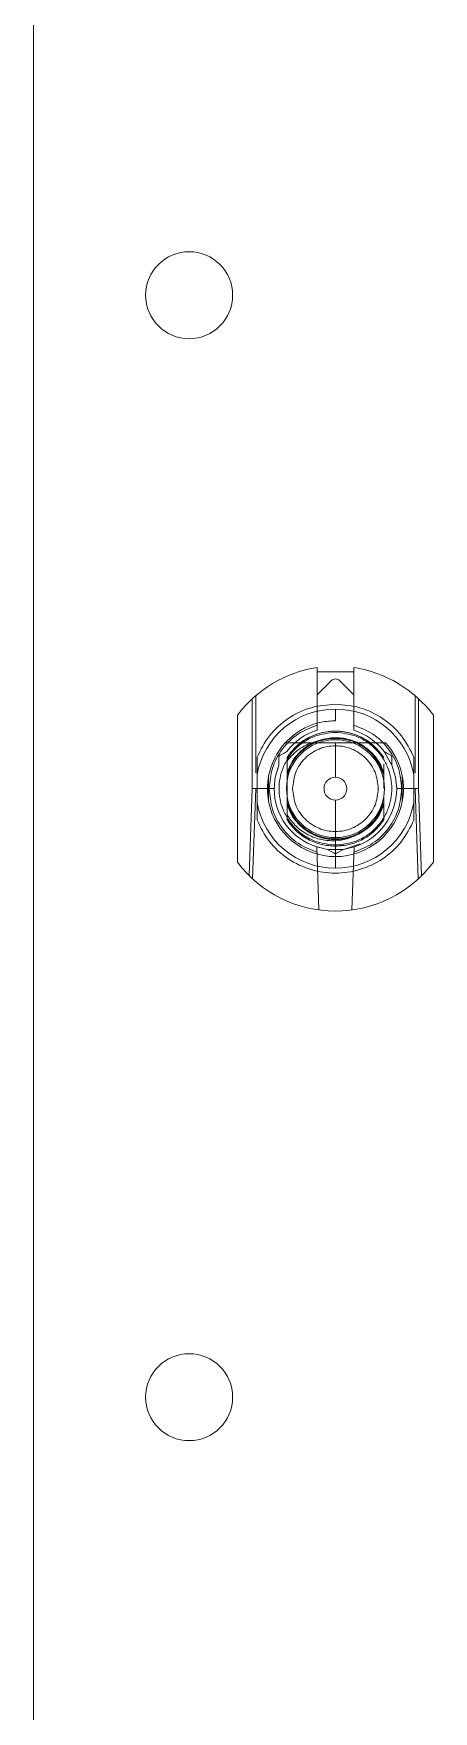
# Model space of a CAD drawing. Header units: millimetres. Extents: x -84 to 500, y -79 to 331.
# Drawn here: x 0 to 16.3, y 68.5 to 137 of the extents above; entities that cross this region are included whole.
import ezdxf
from ezdxf.lldxf.tags import DXFTag

# ---------------------------------------------------------------- set-up
doc = ezdxf.new("R2010")
doc.units = ezdxf.units.MM
tags = doc.linetypes.add('HIDDEN', pattern=[1.905, 1.27, -0.635]).pattern_tags.tags
tags[6:7] = [DXFTag(74, 4), DXFTag(75, 0), DXFTag(340, '0'), DXFTag(46, 1.0), DXFTag(50, 0.0), DXFTag(44, 0.0), DXFTag(45, 0.0)]
tags[4:5] = [DXFTag(74, 4), DXFTag(75, 0), DXFTag(340, '0'), DXFTag(46, 1.0), DXFTag(50, 0.0), DXFTag(44, 0.0), DXFTag(45, 0.0)]

msp = doc.modelspace()

# ---------------------------------------------------------------- linework, layer by layer
at = {"color": 7, "linetype": 'Continuous', "lineweight": 15}
for p, q in [((0, 276.35), (0, 0)), ((11.57, 111.143), (11.57, 110.975)), ((13.07, 111.143), (13.07, 110.975)), ((13.07, 110.975), (11.57, 110.975)), ((8.32, 109.2), (8.32, 103.2)), ((12.32, 109.45), (12.32, 108.975)), ((16.32, 103.2), (16.32, 109.2)), ((12.32, 106.665), (12.32, 108.075)), ((12.32, 103.425), (12.32, 105.735)), ((12.32, 103.425), (12.32, 102.95))]:
    msp.add_line(p, q, dxfattribs=at)
at = {"color": 7, "linetype": 'HIDDEN', "lineweight": 0}
for p, q in [((11.57, 108.794), (11.57, 110.975)), ((11.57, 110.035), (12.143, 110.608)), ((12.497, 110.608), (13.07, 110.035)), ((13.07, 110.975), (13.07, 108.794)), ((8.926, 106.2), (8.926, 109.871)), ((9.07, 110), (9.07, 106.85)), ((15.57, 106.85), (15.57, 110)), ((15.714, 109.871), (15.714, 106.2)), ((10.536, 107.702), (10.345, 107.474)), ((10.494, 107.652), (10.345, 107.474)), ((13.718, 108.089), (14.295, 107.474)), ((14.295, 107.474), (14.097, 107.71)), ((14.306, 107.719), (14.578, 107.562)), ((14.628, 107.16), (14.306, 107.719)), ((10.012, 107.16), (9.954, 106.958)), ((10.012, 107.16), (10.012, 107.475)), ((10.345, 107.474), (10.345, 106.515)), ((10.345, 106.851), (10.345, 107.201)), ((10.507, 107.166), (10.345, 106.851)), ((10.345, 106.766), (10.495, 107.083)), ((10.493, 107.079), (10.345, 106.766)), ((10.345, 107.053), (10.345, 106.851)), ((14.001, 107.423), (14.295, 106.851)), ((14.001, 107.423), (14.295, 106.851)), ((14.135, 107.105), (14.295, 106.766)), ((14.295, 106.766), (14.135, 107.105)), ((14.295, 106.851), (14.171, 107.092)), ((14.295, 107.201), (14.295, 106.851)), ((10.345, 106.515), (10.345, 105.885)), ((14.295, 106.515), (14.295, 106.766)), ((14.295, 106.282), (14.295, 106.515)), ((14.295, 106.2), (14.295, 106.468)), ((8.802, 102.647), (8.926, 106.2)), ((9.07, 106.2), (8.926, 106.2)), ((9.07, 106.2), (8.941, 102.514)), ((9.07, 106.2), (9.62, 106.2)), ((9.82, 106.2), (9.62, 106.2)), ((10.345, 105.885), (10.345, 105.127)), ((10.607, 105.077), (10.345, 105.634)), ((10.345, 105.634), (10.607, 105.077)), ((10.607, 105.077), (10.345, 105.634)), ((10.345, 105.634), (10.607, 105.077)), ((10.345, 105.549), (10.345, 104.926)), ((10.345, 105.127), (10.345, 105.549)), ((10.345, 105.549), (10.552, 105.146)), ((14.295, 105.634), (13.934, 104.929)), ((14.295, 105.549), (14.031, 105.035)), ((14.031, 105.035), (14.295, 105.549)), ((14.295, 105.549), (14.031, 105.035)), ((14.295, 105.634), (14.044, 105.102)), ((14.044, 105.102), (14.295, 105.634)), ((14.295, 105.634), (14.044, 105.102)), ((14.044, 105.102), (14.295, 105.634)), ((14.065, 105.102), (14.295, 105.549)), ((14.295, 105.634), (14.073, 105.164)), ((14.073, 105.164), (14.295, 105.634)), ((14.295, 105.634), (14.295, 105.885)), ((14.295, 104.926), (14.295, 105.549)), ((15.02, 106.2), (14.82, 106.2)), ((15.02, 106.2), (15.57, 106.2)), ((15.045, 105.676), (15.045, 105.676)), ((15.699, 102.514), (15.57, 106.2)), ((15.57, 106.2), (15.714, 106.2)), ((15.714, 106.2), (15.838, 102.647)), ((10.345, 104.926), (10.574, 104.653)), ((14.13, 104.729), (14.295, 104.926)), ((14.178, 104.787), (14.295, 104.926)), ((14.295, 105.199), (14.295, 104.926)), ((10.863, 104.375), (11.145, 104.165)), ((11.519, 103.84), (11.997, 103.721)), ((11.645, 101.246), (11.555, 103.82)), ((11.997, 103.721), (11.555, 103.82)), ((12.27, 103.563), (11.997, 103.721)), ((11.997, 103.721), (12.643, 103.721)), ((12.055, 103.883), (12.32, 103.85)), ((12.32, 103.85), (12.644, 103.891)), ((12.32, 103.85), (12.63, 103.889)), ((12.643, 103.721), (12.37, 103.563)), ((12.643, 103.721), (13.331, 103.941)), ((13.085, 103.82), (12.643, 103.721)), ((13.085, 103.82), (12.995, 101.246))]:
    msp.add_line(p, q, dxfattribs=at)
at = {"color": 7, "linetype": 'HIDDEN', "lineweight": 0, "flags": 128}
for points in [[(11.544, 108.129), (11.573, 108.133), (11.581, 108.133), (11.583, 108.133), (11.584, 108.132), (11.584, 108.132), (11.584, 108.132), (11.584, 108.132), (11.584, 108.132), (11.584, 108.132), (11.584, 108.132), (11.584, 108.132), (11.584, 108.132), (11.584, 108.133), (11.584, 108.133), (11.584, 108.133), (11.584, 108.133), (11.584, 108.133), (11.584, 108.133), (11.584, 108.133), (11.584, 108.132), (11.584, 108.132), (11.584, 108.132), (11.584, 108.132), (11.584, 108.132), (11.584, 108.132), (11.584, 108.132), (11.584, 108.132), (11.584, 108.132), (11.584, 108.131), (11.584, 108.131), (11.581, 108.128), (11.451, 108.064), (11.288, 107.977)], [(9.82, 106.2), (9.864, 106.666), (10.012, 107.16)], [(10.345, 107.474), (10.345, 107.474)], [(10.345, 107.474), (10.345, 107.474)], [(10.345, 107.474), (10.345, 107.474)], [(10.345, 107.474), (10.345, 107.474)], [(10.345, 107.474), (10.345, 107.474)], [(10.345, 107.474), (10.345, 107.474)], [(10.345, 107.474), (10.345, 107.474)], [(10.345, 107.474), (10.345, 107.474)], [(14.295, 107.474), (14.295, 107.474)], [(14.628, 107.16), (14.776, 106.666), (14.82, 106.192)], [(10.345, 106.515), (10.345, 106.515)], [(14.295, 106.766), (14.295, 106.766)], [(14.295, 106.766), (14.295, 106.766)], [(14.295, 106.766), (14.295, 106.766)], [(14.295, 106.766), (14.295, 106.766)], [(14.295, 106.766), (14.295, 106.766)], [(10.345, 105.885), (10.345, 105.885)], [(14.295, 105.634), (14.295, 105.634)], [(14.295, 105.634), (14.295, 105.634)], [(14.295, 105.634), (14.295, 105.634)], [(14.295, 105.634), (14.295, 105.634)], [(14.295, 105.634), (14.295, 105.634)], [(14.295, 105.634), (14.295, 105.634)], [(14.295, 105.634), (14.295, 105.634)], [(14.295, 105.634), (14.295, 105.634)], [(10.345, 104.926), (10.345, 104.926)], [(10.345, 104.926), (10.345, 104.926)], [(10.345, 104.926), (10.345, 104.926)], [(10.345, 104.926), (10.345, 104.926)], [(10.345, 104.926), (10.345, 104.926)], [(10.345, 104.926), (10.345, 104.926)], [(10.345, 104.926), (10.345, 104.926)], [(10.541, 105.173), (10.541, 105.173)], [(14.295, 104.926), (14.295, 104.926)], [(11.293, 104.421), (11.293, 104.421)]]:
    msp.add_lwpolyline(points, dxfattribs=at)
at = {"color": 7, "linetype": 'Continuous', "lineweight": 15}
for centre in [(6.35, 126.35), (6.35, 81.35)]:
    msp.add_circle(centre, 1.775, dxfattribs=at)
at = {"color": 7, "linetype": 'HIDDEN', "lineweight": 0}
msp.add_circle((12.32, 106.2), 2, dxfattribs=at)
at = {"color": 7, "linetype": 'Continuous', "lineweight": 15}
for radius, start, end in [(5, 98.62693, 143.1301), (5, 36.8699, 81.37307), (3.25, 90, 169.93673), (3.25, 10.06327, 90), (2.775, 137.49336, 169.10705), (2.775, 10.89324, 42.50663), (2.775, 169.10668, 190.89376), (0.465, 90, 270), (0.465, 270, 90), (2.775, 349.10676, 10.89295), (3.25, 190.06327, 270), (2.775, 190.89295, 270), (2.775, 270, 349.10705), (3.25, 270, 349.93673), (5, 216.8699, 323.1301)]:
    msp.add_arc((12.32, 106.2), radius, start, end, dxfattribs=at)
at = {"color": 7, "linetype": 'HIDDEN', "lineweight": 0}
for radius, start, end in [(2.5, 107.4576, 142.57976), (2.35, 53.50581, 147.18508), (2.5, 37.42024, 72.5424), (2.5, 180, 252.18431), (2.5, 287.81569, 0)]:
    msp.add_arc((12.32, 106.2), radius, start, end, dxfattribs=at)
for points in [[(12.143, 110.608), (12.169, 110.629), (12.221, 110.67), (12.32, 110.687), (12.419, 110.67), (12.471, 110.629), (12.497, 110.608)], [(14.295, 107.474), (14.177, 107.63), (13.942, 107.943), (13.455, 108.284), (12.907, 108.501), (12.32, 108.574), (11.733, 108.501), (11.185, 108.284), (10.698, 107.943), (10.463, 107.63), (10.345, 107.474)], [(10.57, 106.2), (10.596, 106.429), (10.649, 106.887), (11.054, 107.47), (11.632, 107.859), (12.32, 107.996), (13.008, 107.859), (13.586, 107.47), (13.991, 106.887), (14.044, 106.429), (14.07, 106.2)], [(14.295, 106.766), (14.247, 106.905), (14.15, 107.184), (13.971, 107.418), (13.882, 107.535)], [(14.07, 106.2), (14.044, 105.971), (13.991, 105.513), (13.586, 104.93), (13.008, 104.541), (12.32, 104.404), (11.632, 104.541), (11.054, 104.93), (10.649, 105.513), (10.596, 105.971), (10.57, 106.2)], [(10.345, 104.926), (10.463, 104.77), (10.698, 104.456), (11.185, 104.118), (11.733, 103.892), (12.124, 103.864), (12.32, 103.85)], [(10.345, 104.926), (10.463, 104.77), (10.698, 104.456), (11.185, 104.118), (11.733, 103.892), (12.124, 103.864), (12.32, 103.85)], [(12.32, 103.85), (12.516, 103.864), (12.907, 103.892), (13.455, 104.118), (13.942, 104.456), (14.177, 104.77), (14.295, 104.926)], [(12.32, 103.85), (12.516, 103.864), (12.907, 103.892), (13.455, 104.118), (13.942, 104.456), (14.177, 104.77), (14.295, 104.926)], [(12.37, 103.563), (12.362, 103.56), (12.346, 103.552), (12.32, 103.549), (12.294, 103.552), (12.278, 103.56), (12.27, 103.563)]]:
    msp.add_open_spline(points, degree=3, dxfattribs=at)
at = {"color": 7, "linetype": 'Continuous', "lineweight": 15}
for points, knots in [([(9.12, 107.489), (9.271, 107.789), (9.58, 108.402), (10.365, 109.1), (11.307, 109.566), (11.991, 109.622), (12.326, 109.65)], [0, 0, 0, 0, 0.24439, 0.5, 0.75561, 1, 1, 1, 1]), ([(12.326, 109.65), (12.66, 109.621), (13.342, 109.563), (14.279, 109.097), (15.061, 108.4), (15.369, 107.788), (15.52, 107.489)], [0, 0, 0, 0, 0.244424, 0.5, 0.755576, 1, 1, 1, 1]), ([(12.32, 108.975), (12.128, 108.964), (11.745, 108.941), (11.196, 108.756), (10.688, 108.476), (10.412, 108.209), (10.274, 108.075)], [0, 0, 0, 0, 0.25, 0.5, 0.75, 1, 1, 1, 1]), ([(12.32, 108.075), (12.125, 108.075), (11.621, 108.075), (10.939, 108.075), (10.49, 108.075), (10.274, 108.075)], [0, 0, 0, 0, 0.246526, 0.63814, 1, 1, 1, 1]), ([(14.366, 108.075), (13.928, 108.075), (13.325, 108.075), (12.536, 108.075), (12.32, 108.075)], [0, 0, 0, 0, 0.725757, 1, 1, 1, 1]), ([(9.12, 107.489), (9.12, 107.355), (9.12, 107.181), (9.12, 106.987), (9.12, 106.906), (9.12, 106.852), (9.12, 106.813), (9.12, 106.786), (9.12, 106.772), (9.12, 106.768), (9.12, 106.768), (9.12, 106.768)], [0, 0, 0, 0, 0.52193, 0.674707, 0.779637, 0.851731, 0.901665, 0.954566, 0.975881, 0.993094, 1, 1, 1, 1]), ([(15.52, 107.489), (15.52, 107.355), (15.52, 107.181), (15.52, 106.987), (15.52, 106.906), (15.52, 106.852), (15.52, 106.813), (15.52, 106.786), (15.52, 106.772), (15.52, 106.768), (15.52, 106.768), (15.52, 106.768)], [0, 0, 0, 0, 0.52193, 0.674707, 0.779637, 0.851731, 0.901665, 0.954566, 0.975881, 0.993094, 1, 1, 1, 1]), ([(9.12, 106.768), (9.12, 106.592), (9.12, 106.24), (9.12, 105.846), (9.12, 105.654), (9.12, 105.632)], [0, 0, 0, 0, 0.4691, 0.939613, 1, 1, 1, 1]), ([(9.595, 106.724), (9.595, 106.434), (9.595, 106.081), (9.595, 105.737), (9.595, 105.676)], [0, 0, 0, 0, 0.821497, 1, 1, 1, 1]), ([(15.045, 105.676), (15.045, 105.966), (15.045, 106.319), (15.045, 106.663), (15.045, 106.724)], [0, 0, 0, 0, 0.8214863, 1, 1, 1, 1]), ([(15.52, 106.768), (15.52, 106.592), (15.52, 106.24), (15.52, 105.846), (15.52, 105.654), (15.52, 105.632)], [0, 0, 0, 0, 0.4691, 0.939613, 1, 1, 1, 1]), ([(9.12, 105.632), (9.12, 105.632), (9.12, 105.63), (9.12, 105.619), (9.12, 105.575), (9.12, 105.379), (9.12, 105.145), (9.12, 104.949), (9.12, 104.911)], [0, 0, 0, 0, 0.0169294, 0.0393005, 0.081695, 0.2361978, 0.8521567, 1, 1, 1, 1]), ([(15.52, 105.632), (15.52, 105.632), (15.52, 105.63), (15.52, 105.619), (15.52, 105.575), (15.52, 105.379), (15.52, 105.145), (15.52, 104.949), (15.52, 104.911)], [0, 0, 0, 0, 0.016929, 0.039301, 0.081695, 0.236198, 0.852157, 1, 1, 1, 1]), ([(15.52, 104.911), (15.369, 104.612), (15.06, 104), (14.277, 103.298), (13.337, 102.849), (12.32, 102.701), (11.303, 102.849), (10.363, 103.298), (9.58, 104), (9.271, 104.612), (9.12, 104.911)], [0, 0, 0, 0, 0.122204, 0.25, 0.377796, 0.5, 0.622204, 0.75, 0.877796, 1, 1, 1, 1])]:
    msp.add_open_spline(points, degree=3, knots=knots, dxfattribs=at)
at = {"color": 7, "linetype": 'HIDDEN', "lineweight": 0}
for points, knots in [([(9.62, 106.2), (9.646, 106.483), (9.699, 107.063), (10.127, 107.849), (10.763, 108.478), (11.306, 108.69), (11.57, 108.794)], [0, 0, 0, 0, 0.243392, 0.5, 0.756608, 1, 1, 1, 1]), ([(12.32, 103.9), (12.031, 103.931), (11.584, 103.979), (11.048, 104.265), (10.683, 104.562), (10.384, 104.928), (10.106, 105.464), (9.964, 106.2), (10.106, 106.936), (10.383, 107.472), (10.682, 107.838), (11.048, 108.135), (11.584, 108.421), (12.031, 108.469), (12.32, 108.5)], [0, 0, 0, 0, 0.1197215, 0.1848235, 0.25, 0.315102, 0.3802785, 0.5, 0.6197215, 0.6848235, 0.75, 0.815102, 0.8802785, 1, 1, 1, 1]), ([(13.539, 107.885), (13.351, 107.996), (12.976, 108.218), (12.319, 108.312), (11.669, 108.212), (11.083, 107.912), (10.605, 107.451), (10.432, 107.051), (10.345, 106.851)], [0, 0, 0, 0, 0.166667, 0.333333, 0.5, 0.666667, 0.833333, 1, 1, 1, 1]), ([(13.85, 107.575), (13.751, 107.685), (13.507, 107.955), (12.968, 108.208), (12.321, 108.315), (11.668, 108.211), (11.084, 107.912), (10.605, 107.451), (10.432, 107.051), (10.345, 106.851)], [0, 0, 0, 0, 0.101378, 0.251148, 0.400918, 0.550689, 0.700459, 0.85023, 1, 1, 1, 1]), ([(10.345, 106.851), (10.432, 107.051), (10.605, 107.451), (11.084, 107.912), (11.668, 108.211), (12.321, 108.315), (12.967, 108.207), (13.48, 107.973), (13.704, 107.728), (13.781, 107.644)], [0, 0, 0, 0, 0.153218, 0.306436, 0.459655, 0.612873, 0.766091, 0.919309, 1, 1, 1, 1]), ([(10.345, 106.851), (10.432, 107.051), (10.605, 107.451), (11.084, 107.912), (11.668, 108.211), (12.321, 108.315), (12.968, 108.208), (13.511, 107.953), (13.758, 107.678), (13.86, 107.565)], [0, 0, 0, 0, 0.149287, 0.298575, 0.447862, 0.59715, 0.746437, 0.895724, 1, 1, 1, 1]), ([(10.345, 106.851), (10.432, 107.051), (10.605, 107.451), (11.084, 107.912), (11.668, 108.211), (12.321, 108.315), (12.968, 108.208), (13.508, 107.955), (13.753, 107.683), (13.852, 107.573)], [0, 0, 0, 0, 0.149669, 0.299339, 0.449008, 0.598677, 0.748346, 0.898016, 1, 1, 1, 1]), ([(14.295, 106.851), (14.208, 107.051), (14.035, 107.451), (13.556, 107.912), (12.972, 108.211), (12.32, 108.314), (11.668, 108.211), (11.083, 107.912), (10.605, 107.451), (10.432, 107.051), (10.345, 106.851)], [0, 0, 0, 0, 0.125, 0.25, 0.375, 0.5, 0.625, 0.75, 0.875, 1, 1, 1, 1]), ([(11.57, 108.794), (11.57, 108.766), (11.57, 108.711), (11.57, 108.643), (11.57, 108.593), (11.57, 108.588), (11.57, 108.585)], [0, 0, 0, 0, 0.25862, 0.513617, 0.75609, 1, 1, 1, 1]), ([(12.32, 108.5), (12.609, 108.469), (13.056, 108.421), (13.592, 108.135), (13.957, 107.838), (14.256, 107.472), (14.534, 106.936), (14.676, 106.2), (14.534, 105.464), (14.257, 104.928), (13.958, 104.562), (13.592, 104.265), (13.056, 103.979), (12.609, 103.931), (12.32, 103.9)], [0, 0, 0, 0, 0.119721, 0.184824, 0.25, 0.315102, 0.380279, 0.5, 0.619721, 0.684824, 0.75, 0.815102, 0.880279, 1, 1, 1, 1]), ([(13.07, 108.794), (13.334, 108.69), (13.877, 108.478), (14.513, 107.849), (14.941, 107.063), (14.994, 106.483), (15.02, 106.2)], [0, 0, 0, 0, 0.243392, 0.5, 0.756608, 1, 1, 1, 1]), ([(13.07, 108.794), (13.07, 108.766), (13.07, 108.711), (13.07, 108.643), (13.07, 108.594), (13.07, 108.588), (13.07, 108.585)], [0, 0, 0, 0, 0.2581054, 0.5125954, 0.7555938, 1, 1, 1, 1]), ([(10.334, 107.719), (10.333, 107.719), (10.331, 107.717), (10.31, 107.705), (10.258, 107.675), (10.171, 107.625), (10.1, 107.584), (10.062, 107.562)], [0, 0, 0, 0, 0.074114, 0.154923, 0.35991, 0.65372, 1, 1, 1, 1]), ([(10.345, 106.766), (10.426, 106.973), (10.588, 107.387), (11.064, 107.869), (11.656, 108.183), (12.32, 108.29), (12.984, 108.183), (13.576, 107.869), (14.052, 107.387), (14.214, 106.973), (14.295, 106.766)], [0, 0, 0, 0, 0.125, 0.25, 0.375, 0.5, 0.625, 0.75, 0.875, 1, 1, 1, 1]), ([(14.295, 106.766), (14.214, 106.973), (14.052, 107.387), (13.576, 107.869), (12.984, 108.183), (12.32, 108.29), (11.656, 108.183), (11.064, 107.869), (10.588, 107.387), (10.426, 106.973), (10.345, 106.766)], [0, 0, 0, 0, 0.125, 0.25, 0.375, 0.5, 0.625, 0.75, 0.875, 1, 1, 1, 1]), ([(10.345, 106.766), (10.426, 106.973), (10.588, 107.387), (11.064, 107.869), (11.656, 108.183), (12.32, 108.29), (12.984, 108.183), (13.576, 107.869), (14.052, 107.387), (14.214, 106.973), (14.295, 106.766)], [0, 0, 0, 0, 0.125, 0.25, 0.375, 0.5, 0.625, 0.75, 0.875, 1, 1, 1, 1]), ([(14.295, 106.766), (14.214, 106.973), (14.052, 107.387), (13.576, 107.869), (12.984, 108.183), (12.32, 108.29), (11.656, 108.183), (11.064, 107.869), (10.588, 107.387), (10.426, 106.973), (10.345, 106.766)], [0, 0, 0, 0, 0.125, 0.25, 0.375, 0.5, 0.625, 0.75, 0.875, 1, 1, 1, 1]), ([(10.345, 106.766), (10.426, 106.973), (10.588, 107.387), (11.064, 107.869), (11.656, 108.183), (12.32, 108.29), (12.984, 108.183), (13.576, 107.869), (14.052, 107.387), (14.214, 106.973), (14.295, 106.766)], [0, 0, 0, 0, 0.125, 0.25, 0.375, 0.5, 0.625, 0.75, 0.875, 1, 1, 1, 1]), ([(14.295, 106.766), (14.214, 106.973), (14.052, 107.387), (13.576, 107.869), (12.984, 108.183), (12.32, 108.29), (11.656, 108.183), (11.064, 107.869), (10.588, 107.387), (10.426, 106.973), (10.345, 106.766)], [0, 0, 0, 0, 0.1250001, 0.2500002, 0.3750001, 0.5, 0.625, 0.7499999, 0.8749999, 1, 1, 1, 1]), ([(10.345, 107.339), (10.498, 107.506), (10.803, 107.84), (11.256, 108.054), (11.508, 108.12), (11.544, 108.129)], [0, 0, 0, 0, 0.461832, 0.924144, 1, 1, 1, 1]), ([(13.882, 107.535), (13.795, 107.627), (13.694, 107.735), (13.58, 107.839), (13.561, 107.861), (13.557, 107.868), (13.556, 107.87), (13.556, 107.871), (13.557, 107.872), (13.557, 107.872)], [0, 0, 0, 0, 0.8053593, 0.9459667, 0.9826923, 0.9932326, 0.9969187, 0.9985022, 1, 1, 1, 1]), ([(13.557, 107.872), (13.719, 107.73), (14.045, 107.447), (14.212, 107.05), (14.295, 106.851)], [0, 0, 0, 0, 0.5, 1, 1, 1, 1]), ([(13.781, 107.644), (13.858, 107.575), (14.096, 107.36), (14.215, 107.057), (14.295, 106.851)], [0, 0, 0, 0, 0.321279, 1, 1, 1, 1]), ([(14.578, 107.562), (14.507, 107.603), (14.413, 107.657), (14.33, 107.705), (14.309, 107.717), (14.307, 107.719), (14.306, 107.719)], [0, 0, 0, 0, 0.6387212, 0.8437522, 0.9250038, 1, 1, 1, 1]), ([(10.012, 107.475), (10.012, 107.484), (10.014, 107.501), (10.024, 107.526), (10.04, 107.547), (10.054, 107.557), (10.062, 107.562)], [0, 0, 0, 0, 0.250801, 0.5, 0.7492, 1, 1, 1, 1]), ([(10.062, 107.562), (10.055, 107.558), (10.046, 107.552), (10.034, 107.538), (10.029, 107.531), (10.025, 107.526), (10.022, 107.52), (10.018, 107.511), (10.012, 107.493), (10.012, 107.483), (10.012, 107.475)], [0, 0, 0, 0, 0.300148, 0.406676, 0.452606, 0.495873, 0.540099, 0.586724, 0.694539, 1, 1, 1, 1]), ([(10.012, 107.475), (10.012, 107.393), (10.012, 107.285), (10.012, 107.188), (10.012, 107.163), (10.012, 107.161), (10.012, 107.16)], [0, 0, 0, 0, 0.638677, 0.843739, 0.924999, 1, 1, 1, 1]), ([(14.295, 106.766), (14.247, 106.905), (14.15, 107.184), (13.971, 107.418), (13.882, 107.535)], [0, 0, 0, 0, 0.500001, 1, 1, 1, 1]), ([(14.578, 107.562), (14.586, 107.557), (14.6, 107.547), (14.616, 107.526), (14.626, 107.501), (14.628, 107.484), (14.628, 107.475)], [0, 0, 0, 0, 0.250801, 0.5, 0.7492, 1, 1, 1, 1]), ([(14.628, 107.475), (14.628, 107.483), (14.628, 107.493), (14.622, 107.51), (14.618, 107.519), (14.615, 107.525), (14.612, 107.53), (14.606, 107.538), (14.594, 107.552), (14.585, 107.557), (14.578, 107.562)], [0, 0, 0, 0, 0.300148, 0.406676, 0.452606, 0.495873, 0.540099, 0.586724, 0.694539, 1, 1, 1, 1]), ([(14.628, 107.475), (14.628, 107.393), (14.628, 107.285), (14.628, 107.188), (14.628, 107.163), (14.628, 107.161), (14.628, 107.16)], [0, 0, 0, 0, 0.638718, 0.843747, 0.925001, 1, 1, 1, 1]), ([(10.345, 106.851), (10.345, 106.829), (10.345, 106.801), (10.345, 106.774), (10.345, 106.767), (10.345, 106.766), (10.345, 106.766)], [0, 0, 0, 0, 0.659326, 0.855277, 0.93051, 1, 1, 1, 1]), ([(10.345, 106.766), (10.345, 106.766), (10.345, 106.767), (10.345, 106.774), (10.345, 106.801), (10.345, 106.829), (10.345, 106.851)], [0, 0, 0, 0, 0.0688397, 0.1453138, 0.3446789, 1, 1, 1, 1]), ([(10.345, 106.851), (10.345, 106.829), (10.345, 106.801), (10.345, 106.774), (10.345, 106.767), (10.345, 106.766), (10.345, 106.766)], [0, 0, 0, 0, 0.659561, 0.855379, 0.930537, 1, 1, 1, 1]), ([(14.295, 106.766), (14.295, 106.766), (14.295, 106.767), (14.295, 106.774), (14.295, 106.801), (14.295, 106.829), (14.295, 106.851)], [0, 0, 0, 0, 0.068898, 0.145453, 0.344929, 1, 1, 1, 1]), ([(14.295, 106.851), (14.295, 106.829), (14.295, 106.801), (14.295, 106.774), (14.295, 106.767), (14.295, 106.766), (14.295, 106.766)], [0, 0, 0, 0, 0.659471, 0.855328, 0.930516, 1, 1, 1, 1]), ([(9.62, 106.2), (9.646, 105.918), (9.698, 105.339), (10.124, 104.554), (10.758, 103.925), (11.299, 103.712), (11.562, 103.608)], [0, 0, 0, 0, 0.243423, 0.5, 0.756577, 1, 1, 1, 1]), ([(10.345, 105.634), (10.345, 105.634), (10.345, 105.633), (10.345, 105.626), (10.345, 105.599), (10.345, 105.571), (10.345, 105.549)], [0, 0, 0, 0, 0.0688628, 0.1453806, 0.3448142, 1, 1, 1, 1]), ([(10.345, 105.634), (10.345, 105.634), (10.345, 105.633), (10.345, 105.626), (10.345, 105.599), (10.345, 105.571), (10.345, 105.549)], [0, 0, 0, 0, 0.0689465, 0.145569, 0.3451359, 1, 1, 1, 1]), ([(10.345, 105.549), (10.345, 105.571), (10.345, 105.599), (10.345, 105.626), (10.345, 105.633), (10.345, 105.634), (10.345, 105.634)], [0, 0, 0, 0, 0.659587, 0.855421, 0.930569, 1, 1, 1, 1]), ([(13.934, 104.929), (13.806, 104.79), (13.55, 104.514), (13.041, 104.25), (12.487, 104.126), (11.919, 104.159), (11.38, 104.344), (10.915, 104.668), (10.544, 105.104), (10.411, 105.458), (10.345, 105.634)], [0, 0, 0, 0, 0.125, 0.25, 0.375001, 0.500001, 0.625001, 0.750001, 0.875, 1, 1, 1, 1]), ([(10.345, 105.634), (10.426, 105.427), (10.588, 105.013), (11.064, 104.531), (11.656, 104.217), (12.32, 104.11), (12.984, 104.217), (13.576, 104.531), (14.052, 105.013), (14.214, 105.427), (14.295, 105.634)], [0, 0, 0, 0, 0.125, 0.25, 0.375, 0.5, 0.625, 0.75, 0.875, 1, 1, 1, 1]), ([(10.345, 105.549), (10.4, 105.412), (10.509, 105.137), (10.779, 104.781), (11.113, 104.487), (11.502, 104.271), (11.928, 104.142), (12.371, 104.106), (12.814, 104.16), (13.088, 104.272), (13.225, 104.328)], [0, 0, 0, 0, 0.125, 0.25, 0.375, 0.5, 0.625, 0.75, 0.875, 1, 1, 1, 1]), ([(14.295, 105.549), (14.208, 105.349), (14.035, 104.949), (13.556, 104.488), (12.972, 104.189), (12.32, 104.086), (11.668, 104.189), (11.083, 104.488), (10.605, 104.949), (10.432, 105.349), (10.345, 105.549)], [0, 0, 0, 0, 0.125, 0.25, 0.375, 0.5, 0.625, 0.75, 0.875, 1, 1, 1, 1]), ([(13.078, 103.608), (13.341, 103.712), (13.882, 103.925), (14.516, 104.554), (14.942, 105.339), (14.994, 105.918), (15.02, 106.2)], [0, 0, 0, 0, 0.243423, 0.5, 0.756577, 1, 1, 1, 1]), ([(13.149, 104.317), (13.282, 104.377), (13.615, 104.524), (14.033, 104.953), (14.208, 105.351), (14.295, 105.549)], [0, 0, 0, 0, 0.252266, 0.626133, 1, 1, 1, 1]), ([(14.295, 105.549), (14.212, 105.345), (14.073, 105.001), (13.795, 104.757), (13.682, 104.657)], [0, 0, 0, 0, 0.59211, 1, 1, 1, 1]), ([(14.295, 105.634), (14.295, 105.634), (14.295, 105.633), (14.295, 105.626), (14.295, 105.599), (14.295, 105.571), (14.295, 105.549)], [0, 0, 0, 0, 0.068868, 0.145416, 0.344909, 1, 1, 1, 1]), ([(14.295, 105.549), (14.295, 105.571), (14.295, 105.599), (14.295, 105.626), (14.295, 105.633), (14.295, 105.634), (14.295, 105.634)], [0, 0, 0, 0, 0.659358, 0.855274, 0.930498, 1, 1, 1, 1]), ([(14.295, 105.634), (14.295, 105.634), (14.295, 105.633), (14.295, 105.626), (14.295, 105.599), (14.295, 105.571), (14.295, 105.549)], [0, 0, 0, 0, 0.068948, 0.145582, 0.345171, 1, 1, 1, 1]), ([(10.345, 105.127), (10.462, 104.964), (10.695, 104.641), (11.188, 104.3), (11.739, 104.086), (12.127, 104.076), (12.32, 104.071)], [0, 0, 0, 0, 0.255054, 0.506739, 0.755054, 1, 1, 1, 1]), ([(13.225, 104.328), (13.359, 104.41), (13.626, 104.574), (13.831, 104.811), (13.934, 104.929)], [0, 0, 0, 0, 0.502467, 1, 1, 1, 1]), ([(13.225, 104.328), (13.082, 104.26), (12.795, 104.123), (12.479, 104.088), (12.32, 104.071)], [0, 0, 0, 0, 0.497063, 1, 1, 1, 1]), ([(12.27, 103.563), (12.277, 103.56), (12.286, 103.555), (12.304, 103.551), (12.313, 103.55), (12.319, 103.55), (12.326, 103.55), (12.335, 103.551), (12.354, 103.555), (12.363, 103.56), (12.37, 103.563)], [0, 0, 0, 0, 0.3001484, 0.4066758, 0.452606, 0.4958734, 0.5400992, 0.5867242, 0.6945387, 1, 1, 1, 1])]:
    msp.add_open_spline(points, degree=3, knots=knots, dxfattribs=at)

doc.saveas('drawing.dxf')
